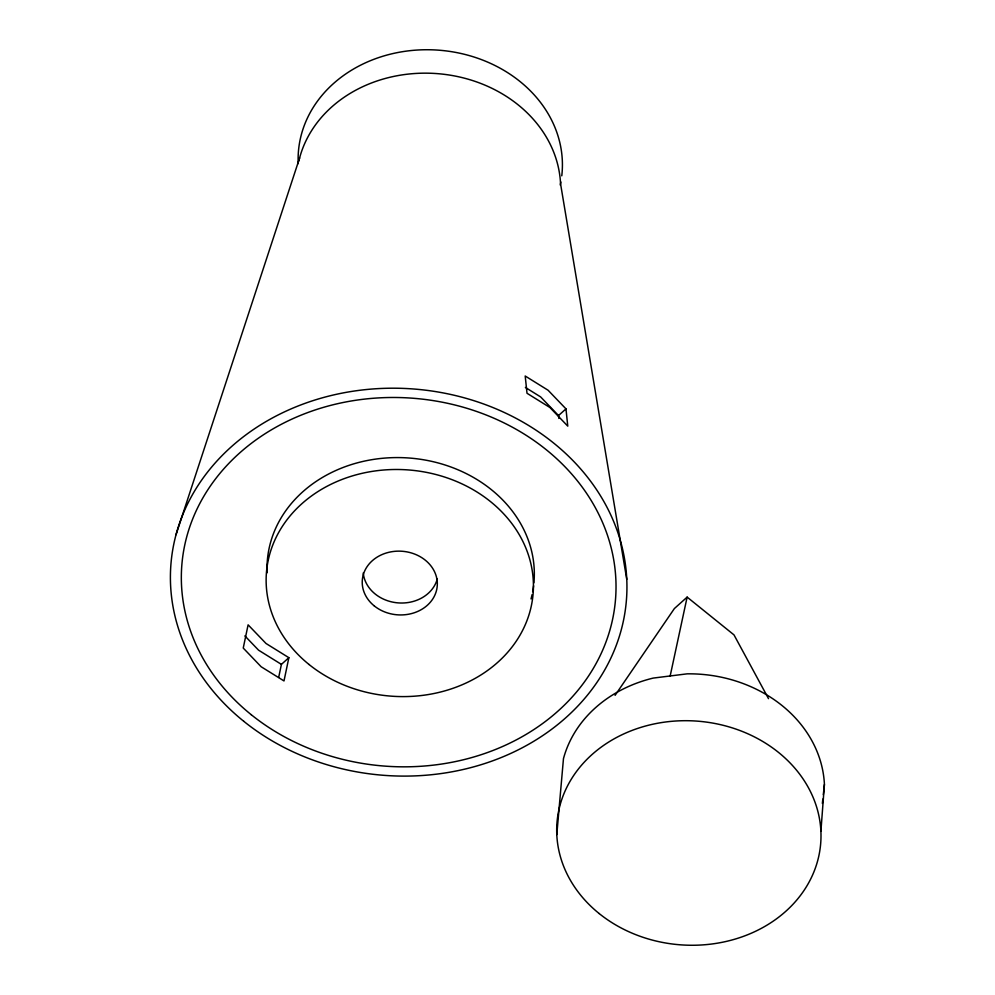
<?xml version="1.0" encoding="UTF-8"?>
<svg xmlns="http://www.w3.org/2000/svg" width="995" height="995" viewBox="0 0 995 995"><rect width="100%" height="100%" fill="white"/><g stroke="black" fill="none" stroke-linecap="round" stroke-linejoin="round"><path stroke-width="1.49" d="M556.79 834.606L563.468 758.638A132.26 112.161 4.3 0 1 653.18 678.092L687.172 673.839A132.26 112.161 4.3 0 1 824.42 784.483L820.9 831.347M822.367 803.413L822.84 799.047M823.313 794.682L824.42 784.483M278.675 677.446L281.411 664.374L288.861 657.683L266.026 643.491L248.103 624.823L243.24 648.068L261.15 666.75L283.998 680.941L288.861 657.683M670.17 675.966L687.135 597.112L733.999 634.897L768.513 698.652M176.028 534.688L299.607 157.969M615.084 695.343L674.386 608.554L687.135 597.112M558.829 418.435L558.518 415.562L565.968 408.87L548.083 390.239L525.198 376.01L527.014 393.274L549.899 407.49L567.772 426.134L565.968 408.87M525.385 387.441L540.633 396.918L558.518 415.562M281.411 664.374L258.576 650.183L244.869 635.904M626.763 579.339L560.558 183.814A132.26 112.161 4.3 0 0 438.795 73.754A132.26 112.161 4.3 0 0 298.848 160.954M560.857 181.973A132.26 112.161 4.3 0 1 560.247 185.008M298.214 163.653A132.26 112.161 4.3 0 1 434.181 49.899A132.26 112.161 4.3 0 1 561.777 175.829M533.594 585.794A133.765 113.442 4.3 0 1 532.673 591.702M532.089 594.612A133.765 113.442 4.3 0 1 531.031 598.928M267.12 572.784A133.765 113.442 4.3 0 1 403.286 457.688A133.765 113.442 4.3 0 1 533.917 582.834M437.29 578.941A37.574 31.865 4.3 0 1 398.05 602.883A37.574 31.865 4.3 0 1 363.25 572.983M243.725 721.275A228.452 193.739 4.3 0 0 621.315 629.624A228.452 193.739 4.3 0 0 330.974 395.562A228.452 193.739 4.3 0 0 243.725 721.275M251.138 714.621A217.519 184.473 4.3 0 0 610.669 627.347A217.519 184.473 4.3 0 0 334.208 404.492A217.519 184.473 4.3 0 0 251.138 714.621M374.294 605.93A37.574 31.865 4.3 0 0 436.395 590.856A37.574 31.865 4.3 0 0 388.635 552.349A37.574 31.865 4.3 0 0 374.294 605.93M309.047 664.498A133.765 113.442 4.3 0 0 530.136 610.843A133.765 113.442 4.3 0 0 360.14 473.794A133.765 113.442 4.3 0 0 309.047 664.498M599.139 913.522A132.26 112.161 4.3 0 0 817.741 860.464A132.26 112.161 4.3 0 0 649.648 724.957A132.26 112.161 4.3 0 0 599.139 913.522"/></g></svg>
